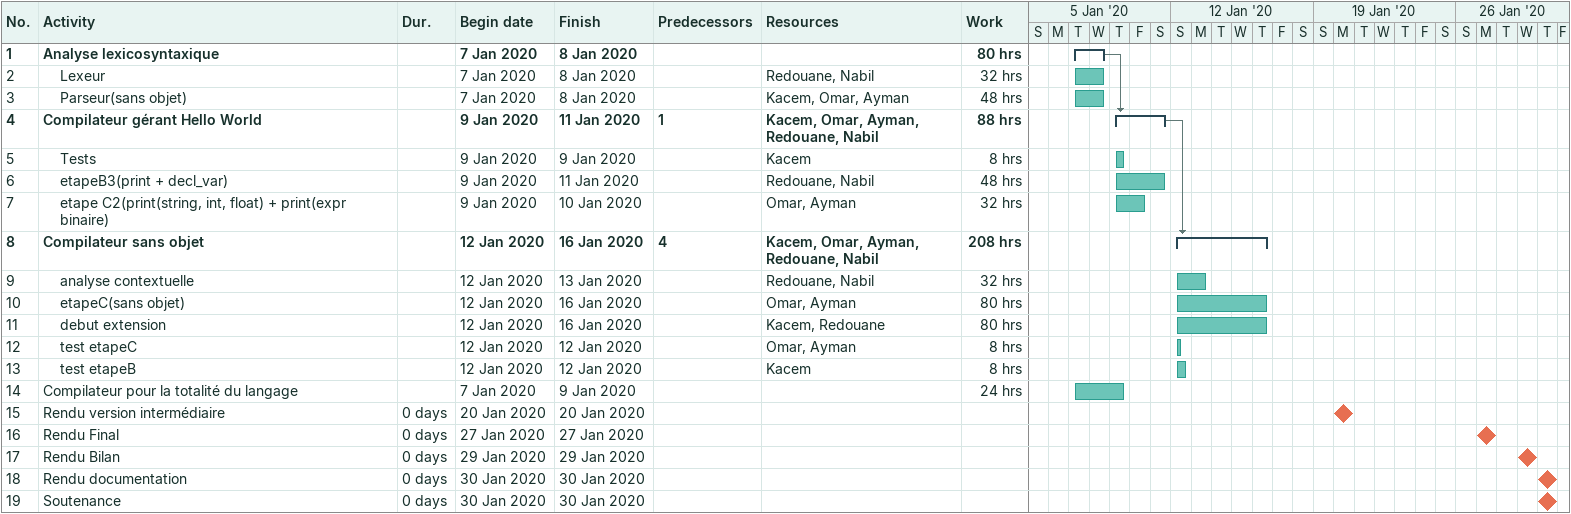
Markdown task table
| ID | Level | Task | Duration | Start | Finish | Predecessors | Resources | Work (h) |
|---|---|---|---|---|---|---|---|---|
| 1 | 1 | **Analyse lexicosyntaxique** |  | 2020-01-07 | 2020-01-08 |  |  | 80 |
| 2 | 2 | Lexeur |  | 2020-01-07 | 2020-01-08 |  | Redouane, Nabil | 32 |
| 3 | 2 | Parseur(sans objet) |  | 2020-01-07 | 2020-01-08 |  | Kacem, Omar, Ayman | 48 |
| 4 | 1 | **Compilateur gérant Hello World** |  | 2020-01-09 | 2020-01-11 | 1 | Kacem, Omar, Ayman, Redouane, Nabil | 88 |
| 5 | 2 | Tests |  | 2020-01-09 | 2020-01-09 |  | Kacem | 8 |
| 6 | 2 | etapeB3(print + decl_var) |  | 2020-01-09 | 2020-01-11 |  | Redouane, Nabil | 48 |
| 7 | 2 | etape C2(print(string, int, float) + print(expr binaire) |  | 2020-01-09 | 2020-01-10 |  | Omar, Ayman | 32 |
| 8 | 1 | **Compilateur sans objet** |  | 2020-01-12 | 2020-01-16 | 4 | Kacem, Omar, Ayman, Redouane, Nabil | 208 |
| 9 | 2 | analyse contextuelle |  | 2020-01-12 | 2020-01-13 |  | Redouane, Nabil | 32 |
| 10 | 2 | etapeC(sans objet) |  | 2020-01-12 | 2020-01-16 |  | Omar, Ayman | 80 |
| 11 | 2 | debut extension |  | 2020-01-12 | 2020-01-16 |  | Kacem, Redouane | 80 |
| 12 | 2 | test etapeC |  | 2020-01-12 | 2020-01-12 |  | Omar, Ayman | 8 |
| 13 | 2 | test etapeB |  | 2020-01-12 | 2020-01-12 |  | Kacem | 8 |
| 14 | 1 | Compilateur pour la totalité du langage |  | 2020-01-07 | 2020-01-09 |  |  | 24 |
| 15 | 1 | Rendu version intermédiaire | 0d | 2020-01-20 | 2020-01-20 |  |  |  |
| 16 | 1 | Rendu Final | 0d | 2020-01-27 | 2020-01-27 |  |  |  |
| 17 | 1 | Rendu Bilan | 0d | 2020-01-29 | 2020-01-29 |  |  |  |
| 18 | 1 | Rendu documentation | 0d | 2020-01-30 | 2020-01-30 |  |  |  |
| 19 | 1 | Soutenance | 0d | 2020-01-30 | 2020-01-30 |  |  |  |
